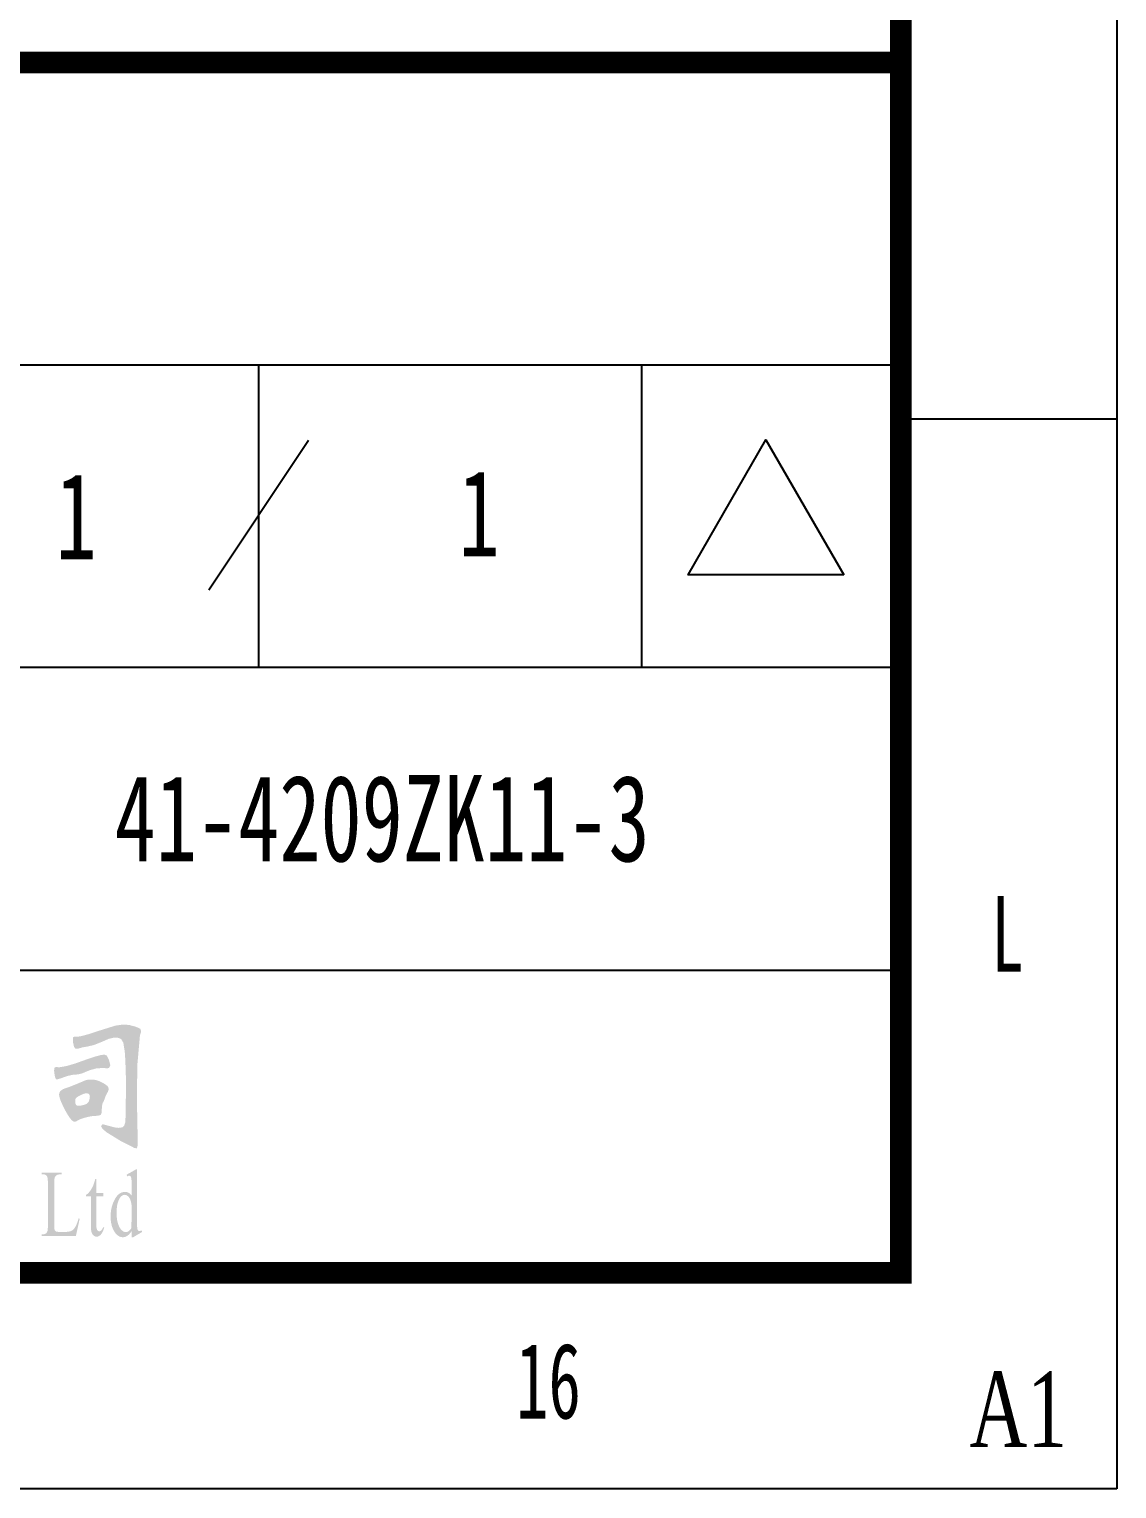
# Model space of a CAD drawing. Header units: millimetres. Extents: x -705761 to 1364679, y -410401 to 446404.
# Drawn here: x -483294 to -478260, y 63422 to 70176 of the extents above; entities that cross this region are included whole.
import ezdxf
from ezdxf.enums import TextEntityAlignment as Align

# ---------------------------------------------------------------- set-up
doc = ezdxf.new("R2010")
doc.units = ezdxf.units.MM
doc.layers.add('lzbdyc', color=9, linetype='Continuous', plot=False, transparency=0.9)
doc.layers.add('TK', color=7, linetype='Continuous')
doc.layers.add('模板-签名-公用', color=3, linetype='Continuous')
doc.layers.add('图框', color=7, linetype='Continuous', lineweight=13)
doc.styles.get("Standard").update_dxf_attribs({"font": 'arial.ttf'})
doc.styles.add('Style-Times New Roman', font='times.ttf')
doc.styles.add('Style-仿宋_GB2312', font='')
doc.styles.add('宋体', font='', dxfattribs={"width": 0.7, "height": 2.5})
doc.styles.add('宋体_1', font='', dxfattribs={"width": 0.7, "height": 2.386364})
doc.styles.get('Style-仿宋_GB2312').set_extended_font_data('仿宋_GB2312')
doc.styles.get('宋体').set_extended_font_data('SimSun')
doc.styles.get('宋体_1').set_extended_font_data('SimSun')

# ---------------------------------------------------------------- blocks, each defined once
blk = doc.blocks.new('BSIET_通用图框_A1_1')
at = {"layer": '图框', "color": 7, "lineweight": 25}
blk.add_line((0, 49.5), (-10, 49.5), dxfattribs=at)
at = {"layer": '图框', "lineweight": 25}
blk.add_lwpolyline([(-841, 594), (0, 594), (0, 0), (-841, 0)], close=True, dxfattribs=at)
at = {"layer": '图框', "const_width": 1}
blk.add_lwpolyline([(-816, 584), (-10, 584), (-10, 10), (-816, 10)], close=True, dxfattribs=at)
at = {"layer": 'TK', "lineweight": 25, "style": '宋体', "width": 0.7, "flags": 3}
for tag, p in [('LZHQ_N会签10_T6_H6', (-828.235, 94.082)), ('LZHQ_N会签9_T6_H6', (-828.357, 86.082)), ('LZHQ_N会签8_T6_H6', (-828.235, 78.082)), ('LZHQ_N会签7_T6_H6', (-828.357, 70.082)), ('LZHQ_N会签6_T6_H6', (-828.253, 62.082)), ('LZHQ_N会签5_T6_H6', (-828.253, 54.082)), ('LZHQ_N会签4_T6_H6', (-828.253, 46.082)), ('LZHQ_N会签3_T6_H6', (-828.253, 38.082)), ('LZHQ_N会签2_T6_H6', (-828.253, 30.082)), ('LZHQ_N会签1_T6_H6', (-828.253, 22.082))]:
    blk.add_attdef(tag, text='', height=2.5, dxfattribs=at).set_placement(p, align=Align.MIDDLE)
at = {"layer": '图框', "color": 7, "lineweight": 25}
for s, style, width, p in [('L', 'Style-仿宋_GB2312', 0.628572, (-5.058, 25.678)), ('16', 'Style-仿宋_GB2312', 0.628572, (-26.303, 5.002)), ('A1', 'Style-Times New Roman', 0.7, (-4.554, 3.677))]:
    blk.add_text(s, height=3.5, dxfattribs=dict(at, style=style, width=width)).set_placement(p, align=Align.MIDDLE_CENTER)
at = {"layer": '模板-签名-公用', "lineweight": 25, "style": '宋体', "width": 0.7}
blk.add_attdef('LZTQINS', text='', height=2, dxfattribs=at).set_placement((-10, 10), align=Align.MIDDLE)
at = {"layer": '模板-签名-公用', "lineweight": 25, "style": '宋体', "width": 0.7, "flags": 3}
blk.add_attdef('LZFRAME', (-45.909, 7.064), '', height=3, dxfattribs=at)
blk = doc.blocks.new('BSIET_通用_A1_1')
at = {"layer": '图框', "linetype": 'Continuous', "lineweight": 25, "extrusion": (0, 0, -1)}
for points in [[(35.356, 5.756), (35.312, 5.903), (35.318, 6.266), (35.354, 8.113), (35.33, 9.647), (35.212, 10.974), (35.156, 11.161), (35.194, 11.287), (35.396, 11.379), (35.712, 11.463), (35.978, 11.485), (36.349, 11.432), (37.093, 11.2), (37.529, 11.054), (37.938, 10.944), (38.104, 10.918), (38.24, 10.924), (38.313, 10.893), (38.317, 10.697), (38.262, 10.45), (38.201, 10.37), (38.077, 10.368), (37.862, 10.429), (37.631, 10.467), (37.332, 10.538), (36.961, 10.686), (36.66, 10.82), (36.437, 10.872), (36.248, 10.876), (36.088, 10.818), (35.981, 10.645), (35.914, 10.218), (35.886, 9.793), (35.861, 9.008), (35.865, 8.058), (35.877, 7.212), (35.896, 6.935), (35.946, 6.795), (36.028, 6.725), (36.195, 6.702), (36.385, 6.723), (36.893, 6.858), (36.955, 6.865), (37.011, 6.772), (36.945, 6.658), (36.76, 6.499), (36.064, 6.071), (35.666, 5.878), (35.465, 5.768)], [(39.063, 8.938), (38.875, 8.994), (38.563, 9.105), (38.319, 9.158), (38.08, 9.176), (37.891, 9.222), (37.546, 9.366), (37.249, 9.449), (36.929, 9.475), (36.722, 9.455), (36.641, 9.474), (36.581, 9.591), (36.642, 9.834), (36.747, 10.046), (36.858, 10.091), (37.021, 10.07), (37.279, 10.004), (37.72, 9.855), (38.225, 9.674), (38.614, 9.562), (38.897, 9.511), (38.996, 9.508), (39.095, 9.522), (39.167, 9.486), (39.186, 9.345), (39.158, 9.126), (39.128, 9.002)], [(35.597, 1.64), (35.526, 1.641), (35.116, 1.882), (35.132, 1.961), (35.213, 1.928), (35.239, 1.924), (35.264, 1.928), (35.296, 1.95), (35.321, 1.997), (35.335, 2.055), (35.341, 2.126), (35.347, 2.484), (35.347, 4.776), (35.402, 4.776), (35.828, 4.535), (35.807, 4.457), (35.744, 4.483), (35.696, 4.49), (35.644, 4.462), (35.627, 4.431), (35.61, 4.364), (35.602, 4.274), (35.597, 3.939), (35.597, 3.571), (35.604, 2.065), (35.597, 1.924)], [(36.002, 1.64), (35.934, 1.647), (35.867, 1.667), (35.81, 1.696), (35.727, 1.762), (35.665, 1.831), (35.597, 1.921), (35.602, 2.067), (35.669, 1.98), (35.733, 1.923), (35.792, 1.891), (35.867, 1.877), (35.899, 1.88), (35.946, 1.893), (35.984, 1.911), (36.04, 1.953), (36.095, 2.012), (36.161, 2.11), (36.206, 2.205), (36.236, 2.295), (36.266, 2.423), (36.279, 2.518), (36.288, 2.616), (36.293, 2.775), (36.29, 2.898), (36.273, 3.075), (36.247, 3.206), (36.205, 3.335), (36.165, 3.418), (36.114, 3.494), (36.054, 3.554), (35.97, 3.598), (35.908, 3.604), (35.853, 3.592), (35.809, 3.57), (35.765, 3.538), (35.72, 3.489), (35.684, 3.432), (35.651, 3.358), (35.63, 3.294), (35.617, 3.239), (35.607, 3.189), (35.598, 3.104), (35.6, 3.575), (35.63, 3.613), (35.674, 3.656), (35.737, 3.699), (35.788, 3.721), (35.847, 3.735), (35.896, 3.739), (35.978, 3.732), (36.058, 3.711), (36.121, 3.681), (36.199, 3.626), (36.271, 3.553), (36.322, 3.486), (36.38, 3.391), (36.426, 3.297), (36.465, 3.203), (36.51, 3.064), (36.543, 2.92), (36.562, 2.774), (36.569, 2.653), (36.569, 2.538), (36.559, 2.399), (36.543, 2.293), (36.511, 2.158), (36.469, 2.042), (36.401, 1.911), (36.342, 1.827), (36.284, 1.763), (36.223, 1.712), (36.155, 1.673), (36.086, 1.649)]]:
    blk.add_hatch(color=7, dxfattribs=at).paths.add_polyline_path(points)
at = {"layer": '图框', "linetype": 'Continuous', "lineweight": 25}
h = blk.add_hatch(color=7, dxfattribs=at)
edge = h.paths.add_edge_path()
edge.add_spline(control_points=[(-36.664, 8.494), (-36.664, 8.556), (-36.69, 8.603)], knot_values=[0, 0, 0, 1, 1, 1], degree=2, periodic=0)
edge.add_spline(control_points=[(-36.69, 8.603), (-36.715, 8.65), (-36.843, 8.732)], knot_values=[0, 0, 0, 1, 1, 1], degree=2, periodic=0)
edge.add_spline(control_points=[(-36.843, 8.732), (-36.97, 8.813), (-37.13, 8.876)], knot_values=[0, 0, 0, 1, 1, 1], degree=2, periodic=0)
edge.add_spline(control_points=[(-37.13, 8.876), (-37.289, 8.938), (-37.477, 8.938)], knot_values=[0, 0, 0, 1, 1, 1], degree=2, periodic=0)
edge.add_spline(control_points=[(-37.477, 8.938), (-37.665, 8.938), (-37.792, 8.88)], knot_values=[0, 0, 0, 1, 1, 1], degree=2, periodic=0)
edge.add_spline(control_points=[(-37.792, 8.88), (-37.92, 8.821), (-38.207, 8.704)], knot_values=[0, 0, 0, 1, 1, 1], degree=2, periodic=0)
edge.add_spline(control_points=[(-38.207, 8.704), (-38.494, 8.588), (-38.615, 8.549)], knot_values=[0, 0, 0, 1, 1, 1], degree=2, periodic=0)
edge.add_spline(control_points=[(-38.615, 8.549), (-38.953, 8.455), (-38.953, 8.237)], knot_values=[0, 0, 0, 1, 1, 1], degree=2, periodic=0)
edge.add_spline(control_points=[(-38.953, 8.237), (-38.953, 8.105), (-38.8, 7.773)], knot_values=[0, 0, 0, 1, 1, 1], degree=2, periodic=0)
edge.add_spline(control_points=[(-38.8, 7.773), (-38.647, 7.442), (-38.49, 7.213)], knot_values=[0, 0, 0, 1, 1, 1], degree=2, periodic=0)
edge.add_spline(control_points=[(-38.49, 7.213), (-38.334, 6.983), (-38.232, 6.983)], knot_values=[0, 0, 0, 1, 1, 1], degree=2, periodic=0)
edge.add_spline(control_points=[(-38.232, 6.983), (-38.188, 6.983), (-38.082, 7.049)], knot_values=[0, 0, 0, 1, 1, 1], degree=2, periodic=0)
edge.add_spline(control_points=[(-38.082, 7.049), (-37.977, 7.115), (-37.729, 7.181)], knot_values=[0, 0, 0, 1, 1, 1], degree=2, periodic=0)
edge.add_spline(control_points=[(-37.729, 7.181), (-37.48, 7.248), (-37.292, 7.255)], knot_values=[0, 0, 0, 1, 1, 1], degree=2, periodic=0)
edge.add_spline(control_points=[(-37.292, 7.255), (-37.104, 7.263), (-37.047, 7.298)], knot_values=[0, 0, 0, 1, 1, 1], degree=2, periodic=0)
edge.add_spline(control_points=[(-37.047, 7.298), (-36.989, 7.333), (-36.983, 7.458)], knot_values=[0, 0, 0, 1, 1, 1], degree=2, periodic=0)
edge.add_spline(control_points=[(-36.983, 7.458), (-36.97, 7.801), (-36.922, 7.875)], knot_values=[0, 0, 0, 1, 1, 1], degree=2, periodic=0)
edge.add_spline(control_points=[(-36.922, 7.875), (-36.875, 7.949), (-36.833, 8.081)], knot_values=[0, 0, 0, 1, 1, 1], degree=2, periodic=0)
edge.add_spline(control_points=[(-36.833, 8.081), (-36.792, 8.214), (-36.728, 8.315)], knot_values=[0, 0, 0, 1, 1, 1], degree=2, periodic=0)
edge.add_spline(control_points=[(-36.728, 8.315), (-36.664, 8.416), (-36.664, 8.494)], knot_values=[0, 0, 0, 1, 1, 1], degree=2, periodic=0)
edge = h.paths.add_edge_path(flags=16)
edge.add_spline(control_points=[(-38.06, 7.723), (-38.149, 7.723), (-38.178, 7.781)], knot_values=[0, 0, 0, 1, 1, 1], degree=2, periodic=0)
edge.add_spline(control_points=[(-38.178, 7.781), (-38.207, 7.84), (-38.207, 7.945)], knot_values=[0, 0, 0, 1, 1, 1], degree=2, periodic=0)
edge.add_spline(control_points=[(-38.207, 7.945), (-38.207, 8.05), (-38.156, 8.097)], knot_values=[0, 0, 0, 1, 1, 1], degree=2, periodic=0)
edge.add_spline(control_points=[(-38.156, 8.097), (-38.105, 8.144), (-37.945, 8.221)], knot_values=[0, 0, 0, 1, 1, 1], degree=2, periodic=0)
edge.add_spline(control_points=[(-37.945, 8.221), (-37.786, 8.299), (-37.69, 8.299)], knot_values=[0, 0, 0, 1, 1, 1], degree=2, periodic=0)
edge.add_spline(control_points=[(-37.69, 8.299), (-37.531, 8.299), (-37.531, 8.144)], knot_values=[0, 0, 0, 1, 1, 1], degree=2, periodic=0)
edge.add_spline(control_points=[(-37.531, 8.144), (-37.531, 8.066), (-37.576, 7.941)], knot_values=[0, 0, 0, 1, 1, 1], degree=2, periodic=0)
edge.add_spline(control_points=[(-37.576, 7.941), (-37.62, 7.816), (-37.789, 7.77)], knot_values=[0, 0, 0, 1, 1, 1], degree=2, periodic=0)
edge.add_spline(control_points=[(-37.789, 7.77), (-37.958, 7.723), (-38.06, 7.723)], knot_values=[0, 0, 0, 1, 1, 1], degree=2, periodic=0)
h = blk.add_hatch(color=7, dxfattribs=at)
edge = h.paths.add_edge_path()
edge.add_spline(control_points=[(-38.05, 2.512), (-38.129, 2.239), (-38.208, 2.113)], knot_values=[0, 0, 0, 1, 1, 1], degree=2, periodic=0)
edge.add_spline(control_points=[(-38.208, 2.113), (-38.287, 1.986), (-38.382, 1.936)], knot_values=[0, 0, 0, 1, 1, 1], degree=2, periodic=0)
edge.add_spline(control_points=[(-38.382, 1.936), (-38.477, 1.887), (-38.714, 1.887)], knot_values=[0, 0, 0, 1, 1, 1], degree=2, periodic=0)
edge.add_line((-38.714, 1.887), (-38.864, 1.887))
edge.add_spline(control_points=[(-38.864, 1.887), (-39.062, 1.887), (-39.1, 1.908)], knot_values=[0, 0, 0, 1, 1, 1], degree=2, periodic=0)
edge.add_spline(control_points=[(-39.1, 1.908), (-39.138, 1.93), (-39.156, 1.975)], knot_values=[0, 0, 0, 1, 1, 1], degree=2, periodic=0)
edge.add_spline(control_points=[(-39.156, 1.975), (-39.181, 2.042), (-39.181, 2.222)], knot_values=[0, 0, 0, 1, 1, 1], degree=2, periodic=0)
edge.add_line((-39.181, 2.222), (-39.181, 4.065))
edge.add_spline(control_points=[(-39.181, 4.065), (-39.181, 4.326), (-39.156, 4.396)], knot_values=[0, 0, 0, 1, 1, 1], degree=2, periodic=0)
edge.add_spline(control_points=[(-39.156, 4.396), (-39.132, 4.465), (-39.066, 4.51)], knot_values=[0, 0, 0, 1, 1, 1], degree=2, periodic=0)
edge.add_spline(control_points=[(-39.066, 4.51), (-39, 4.556), (-38.837, 4.554)], knot_values=[0, 0, 0, 1, 1, 1], degree=2, periodic=0)
edge.add_line((-38.837, 4.554), (-38.837, 4.633))
edge.add_line((-38.837, 4.633), (-39.764, 4.633))
edge.add_line((-39.764, 4.633), (-39.764, 4.554))
edge.add_line((-39.764, 4.554), (-39.688, 4.554))
edge.add_spline(control_points=[(-39.688, 4.554), (-39.572, 4.554), (-39.513, 4.458)], knot_values=[0, 0, 0, 1, 1, 1], degree=2, periodic=0)
edge.add_spline(control_points=[(-39.513, 4.458), (-39.471, 4.388), (-39.471, 4.113)], knot_values=[0, 0, 0, 1, 1, 1], degree=2, periodic=0)
edge.add_line((-39.471, 4.113), (-39.471, 2.22))
edge.add_spline(control_points=[(-39.471, 2.22), (-39.471, 1.969), (-39.502, 1.9)], knot_values=[0, 0, 0, 1, 1, 1], degree=2, periodic=0)
edge.add_spline(control_points=[(-39.502, 1.9), (-39.558, 1.779), (-39.688, 1.779)], knot_values=[0, 0, 0, 1, 1, 1], degree=2, periodic=0)
edge.add_line((-39.688, 1.779), (-39.764, 1.779))
edge.add_line((-39.764, 1.779), (-39.764, 1.7))
edge.add_line((-39.764, 1.7), (-38.176, 1.7))
edge.add_line((-38.176, 1.7), (-38, 2.497))
edge.add_line((-38, 2.497), (-38.05, 2.512))
h = blk.add_hatch(color=7, dxfattribs=at)
edge = h.paths.add_edge_path()
edge.add_line((-37.233, 4.333), (-37.28, 4.333))
edge.add_spline(control_points=[(-37.28, 4.333), (-37.342, 4.114), (-37.378, 4.032)], knot_values=[0, 0, 0, 1, 1, 1], degree=2, periodic=0)
edge.add_spline(control_points=[(-37.378, 4.032), (-37.446, 3.876), (-37.534, 3.763)], knot_values=[0, 0, 0, 1, 1, 1], degree=2, periodic=0)
edge.add_spline(control_points=[(-37.534, 3.763), (-37.621, 3.649), (-37.704, 3.602)], knot_values=[0, 0, 0, 1, 1, 1], degree=2, periodic=0)
edge.add_line((-37.704, 3.602), (-37.704, 3.53))
edge.add_line((-37.704, 3.53), (-37.484, 3.53))
edge.add_line((-37.484, 3.53), (-37.484, 2.197))
edge.add_spline(control_points=[(-37.484, 2.197), (-37.484, 1.982), (-37.453, 1.879)], knot_values=[0, 0, 0, 1, 1, 1], degree=2, periodic=0)
edge.add_spline(control_points=[(-37.453, 1.879), (-37.421, 1.777), (-37.354, 1.721)], knot_values=[0, 0, 0, 1, 1, 1], degree=2, periodic=0)
edge.add_spline(control_points=[(-37.354, 1.721), (-37.287, 1.666), (-37.217, 1.666)], knot_values=[0, 0, 0, 1, 1, 1], degree=2, periodic=0)
edge.add_spline(control_points=[(-37.217, 1.666), (-37.113, 1.666), (-37.016, 1.773)], knot_values=[0, 0, 0, 1, 1, 1], degree=2, periodic=0)
edge.add_spline(control_points=[(-37.016, 1.773), (-36.919, 1.88), (-36.866, 2.093)], knot_values=[0, 0, 0, 1, 1, 1], degree=2, periodic=0)
edge.add_line((-36.866, 2.093), (-36.924, 2.093))
edge.add_spline(control_points=[(-36.924, 2.093), (-36.95, 2.006), (-36.997, 1.962)], knot_values=[0, 0, 0, 1, 1, 1], degree=2, periodic=0)
edge.add_spline(control_points=[(-36.997, 1.962), (-37.044, 1.918), (-37.095, 1.918)], knot_values=[0, 0, 0, 1, 1, 1], degree=2, periodic=0)
edge.add_spline(control_points=[(-37.095, 1.918), (-37.155, 1.918), (-37.194, 1.985)], knot_values=[0, 0, 0, 1, 1, 1], degree=2, periodic=0)
edge.add_spline(control_points=[(-37.194, 1.985), (-37.233, 2.052), (-37.233, 2.245)], knot_values=[0, 0, 0, 1, 1, 1], degree=2, periodic=0)
edge.add_line((-37.233, 2.245), (-37.233, 3.53))
edge.add_line((-37.233, 3.53), (-36.909, 3.53))
edge.add_line((-36.909, 3.53), (-36.909, 3.681))
edge.add_line((-36.909, 3.681), (-37.233, 3.681))
edge.add_line((-37.233, 3.681), (-37.233, 4.333))
at = {"layer": 'lzbdyc', "lineweight": 25}
blk.add_line((-29.716, 28), (-29.716, 42), dxfattribs=at)
at = {"layer": '图框', "color": 7, "linetype": 'Continuous', "lineweight": 25}
for p, q in [((0, 42), (-328, 42)), ((-12, 42), (-12, 28)), ((-27.406, 38.515), (-32.027, 31.584)), ((0, 28), (-328, 28)), ((-272, 14), (0, 14))]:
    blk.add_line(p, q, dxfattribs=at)
at = {"layer": '图框', "const_width": 1}
blk.add_lwpolyline([(-406, 56), (0, 56), (0, 0), (-406, 0)], close=True, dxfattribs=at)
at = {"layer": '图框', "color": 7, "linetype": 'Continuous', "lineweight": 25, "flags": 128}
blk.add_lwpolyline([(-2.64, 32.298), (-9.84, 32.298), (-6.24, 38.534), (-2.64, 32.298)], dxfattribs=at)
at = {"layer": '图框', "color": 7, "lineweight": 25, "style": 'Style-仿宋_GB2312', "width": 0.7}
for tag, height, p in [('质量', 3, (-191, 52.5)), ('材料', 3, (-191.292, 45.711)), ('比例', 3, (-191.218, 38.432)), ('页码', 4, (-38.162, 35.008)), ('总页数', 4, (-19.517, 35.142)), ('版本号', 2.5, (-6.095, 34.916)), ('出图日期', 3, (-191.218, 31.432)), ('专业', 3, (-190.774, 24.646)), ('图号', 4, (-24, 21)), ('设计阶段', 3, (-235.288, 17.582)), ('件号', 3, (-191.087, 17.308)), ('装配图号', 3, (-235.299, 10.794)), ('项目编号', 3, (-191.087, 10.308))]:
    blk.add_attdef(tag, text='', height=height, dxfattribs=at).set_placement(p, align=Align.MIDDLE)
at = {"layer": '图框', "lineweight": 25, "style": '宋体_1', "width": 0.7, "flags": 3}
for tag, height, p in [('N审定_T5', 2.5, (-245.932, 52.29)), ('N审核_T5', 2.5, (-245.932, 45.29)), ('LZCO_NCB-W67-H36-D10_T7', 3, (-366.076, 39.582)), ('N校对_T5', 2.5, (-245.932, 38.29)), ('N设计_T5', 2.5, (-245.932, 31.29)), ('N制图_T5', 2.5, (-245.932, 24.29))]:
    blk.add_attdef(tag, text='', height=height, dxfattribs=at).set_placement(p, align=Align.MIDDLE_CENTER)
for tag, p in [('N审定_T6_H12_MV0.5_W15', (-226.906, 51.507)), ('N审核_T6_H12_MV0.5_W15', (-226.906, 44.507)), ('N校对_T6_H12_MV0.5_W15', (-226.906, 37.507)), ('N设计_T6_H12_MV0.5_W15', (-226.906, 30.507)), ('N制图_T6_H12_MV0.5_W15', (-226.906, 23.507))]:
    blk.add_attdef(tag, text='', height=1.5, dxfattribs=at).set_placement(p, align=Align.CENTER)
at = {"layer": '图框', "color": 7, "lineweight": 25, "width": 0.7, "flags": 104}
for tag, p in [('项目名称', (-79.178, 49.101)), ('子项', (-111.074, 34.832)), ('图名', (-111, 21))]:
    blk.add_attdef(tag, text='', height=4, dxfattribs=at).set_placement(p, align=Align.MIDDLE_CENTER)
at = {"layer": '图框', "style": '宋体_1', "width": 0.7, "flags": 3}
blk.add_attdef('LZCO_NYLGD-W67-H36-D10_T7', text='', height=3, dxfattribs=at).set_placement((-459.689, 32.874), align=Align.MIDDLE_CENTER)
at = {"layer": '图框', "lineweight": 25, "style": '宋体', "width": 0.7, "flags": 3}
blk.add_attdef('LZBARCODE_T1', text='', height=3, dxfattribs=at).set_placement((-380.287, 3.027), align=Align.BOTTOM_RIGHT)

msp = doc.modelspace()

# ---------------------------------------------------------------- block references
at = {"layer": '图框', "color": 3, "lineweight": 25, "xscale": 100, "yscale": 100, "zscale": 100}
msp.add_blockref('BSIET_通用图框_A1_1', (-478260.08, 63421.92), dxfattribs=at)
at = {"layer": '图框', "color": 3, "lineweight": 25}
ref = msp.add_blockref('BSIET_通用_A1_1', (-479260.08, 64421.92), dxfattribs=dict(at, xscale=100, yscale=100, zscale=100))
ref.add_attrib('页码', '1', dxfattribs={"color": 7, "lineweight": 25, "height": 400, "style": 'Style-仿宋_GB2312', "width": 0.7}).set_placement((-483076.3, 67922.69), align=Align.MIDDLE)
ref.add_attrib('图号', '41-4209ZK11-3', dxfattribs={"color": 7, "lineweight": 25, "height": 400, "style": 'Style-仿宋_GB2312', "width": 0.7}).set_placement((-481660.08, 66521.92), align=Align.MIDDLE)
ref.add_attrib('总页数', '1', dxfattribs={"color": 7, "lineweight": 25, "height": 400, "style": 'Style-仿宋_GB2312', "width": 0.7}).set_placement((-481211.74, 67936.09), align=Align.MIDDLE)

doc.saveas('drawing.dxf')
